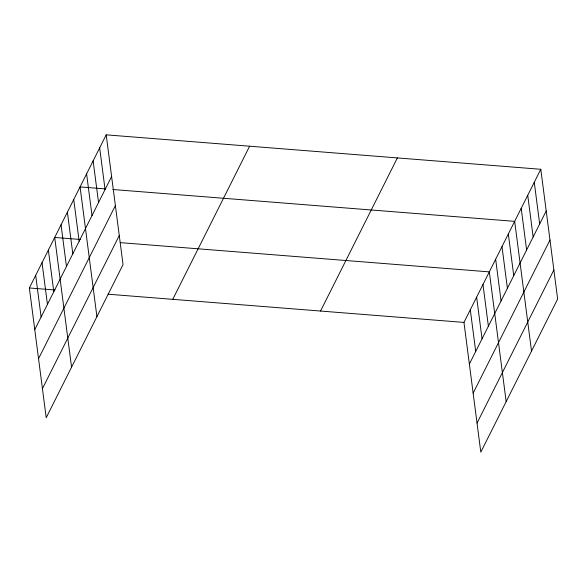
<?xml version="1.0" encoding="UTF-8"?>
<svg xmlns="http://www.w3.org/2000/svg" width="587" height="587" viewBox="0 0 587 587"><rect width="100%" height="100%" fill="white"/><g stroke="black" fill="none" stroke-linecap="round" stroke-linejoin="round"><path stroke-width="0.88" d="M106.196 134.841L123.043 264.59L46.204 417.717L29.35 287.968L106.196 134.841L540.796 169.283L557.65 299.032L480.804 452.159L463.957 322.41L540.796 169.283M34.765 329.645L111.603 176.511M38.537 358.708L115.382 205.575M42.425 388.653L119.271 235.519M172.769 299.333L249.614 146.207M320.539 311.044L397.377 157.918M469.365 364.087L546.211 210.953M473.144 393.151L549.982 240.017M477.033 423.095L553.879 269.961M105.741 188.941L80.067 186.908L96.921 316.65M112.821 189.498L514.674 221.35L531.521 351.092M80.382 239.474L54.708 237.442L71.563 367.183M120.218 242.629L489.316 271.876L506.163 401.625M29.35 287.968L55.024 290.007M108.14 294.212L463.957 322.41M534.265 182.3L539.68 223.97M527.735 195.317L533.15 236.987M521.205 208.334L526.612 250.003M508.335 233.978L513.742 275.648M501.995 246.613L507.403 288.283M495.655 259.249L501.063 300.918M482.976 284.512L488.384 326.181M476.637 297.147L482.044 338.816M470.297 309.782L475.705 351.452M99.665 147.858L105.073 189.528M93.128 160.875L98.543 202.544M86.597 173.891L92.012 215.561M73.727 199.536L79.142 241.206M67.388 212.171L72.803 253.841M61.048 224.806L66.463 266.476M48.369 250.069L53.784 291.739M42.029 262.705L47.444 304.374M35.69 275.34L41.105 317.009"/></g></svg>
